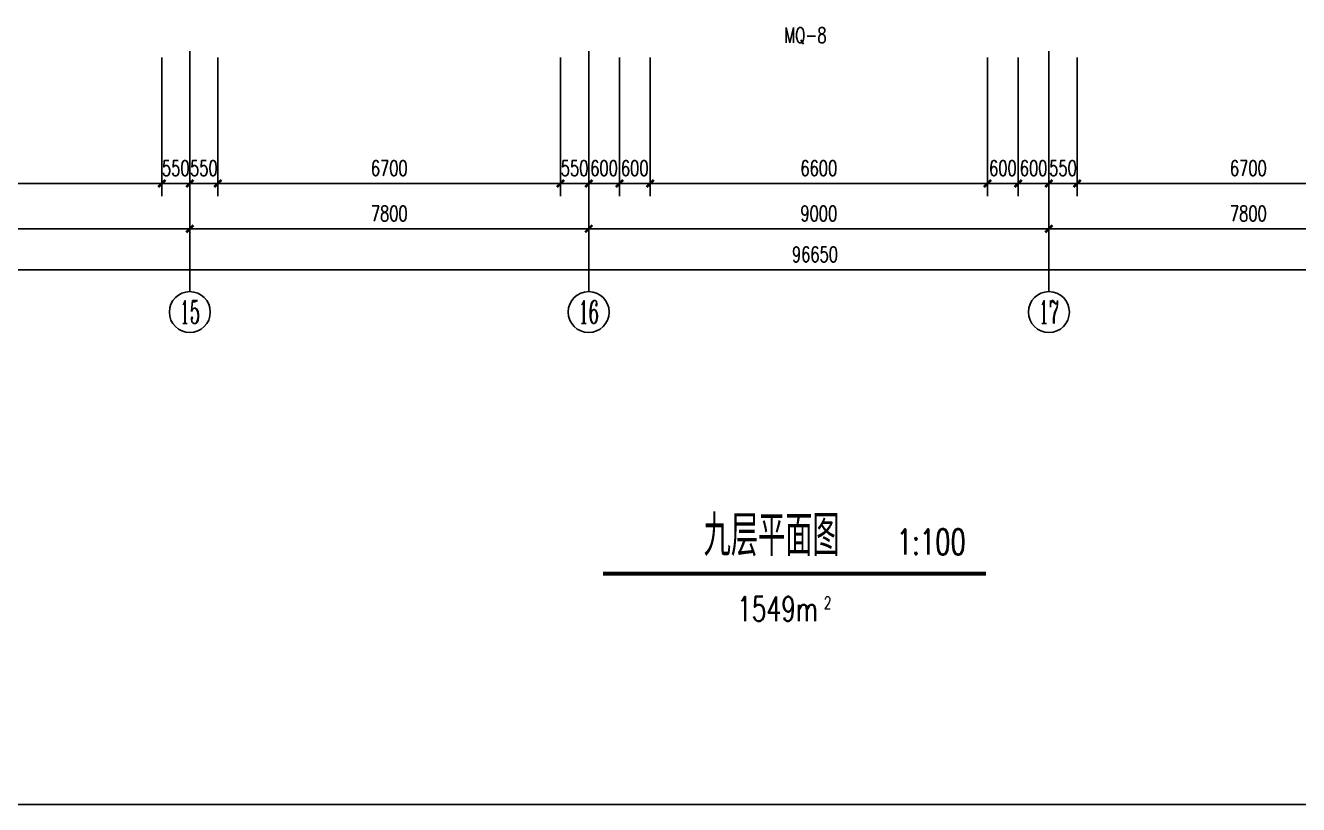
# Model space of a CAD drawing. Extents: x 816818 to 2098601, y 59070 to 390605.
# Drawn here: x 858822 to 883718, y 59070 to 74311 of the extents above; entities that cross this region are included whole.
import ezdxf
from ezdxf.enums import TextEntityAlignment as Align

# ---------------------------------------------------------------- set-up
doc = ezdxf.new("R2010")
doc.units = 0
doc.header["$LTSCALE"] = 1000
doc.header["$MEASUREMENT"] = 0
doc.layers.get('0').update_dxf_attribs({"linetype": 'CONTINUOUS'})
doc.layers.get('DEFPOINTS').update_dxf_attribs({"linetype": 'CONTINUOUS'})
for name, color, linetype in [('AXIS', 3, 'CONTINUOUS'), ('AXIS_TEXT', 7, 'CONTINUOUS'), ('MCB', 30, 'CONTINUOUS'), ('PUB_TEXT', 7, 'CONTINUOUS'), ('WINDOW', 2, 'CONTINUOUS'), ('面积注记', 7, 'CONTINUOUS')]:
    doc.layers.add(name, color=color, linetype=linetype)
doc.styles.add('_HZTXT', font='romans.shx', dxfattribs={"width": 0.7, "bigfont": 'z.shx'})
doc.styles.add('COMPLEX', font='COMPLEX')
doc.styles.add('DIM_FONT', font='SIMPLEX.shx', dxfattribs={"width": 0.7})
doc.styles.add('Z', font='romans', dxfattribs={"width": 0.8, "bigfont": 'z'})
doc.dimstyles.new('AXIS', dxfattribs={"dimtxt": 300, "dimasz": 1, "dimexe": 250, "dimexo": 300, "dimgap": 150, "dimtad": 1, "dimdec": 0, "dimzin": 0, "dimdsep": 46, "dimtxsty": 'DIM_FONT', "dimblk": '_DIMX', "dimcen": 2.5, "dimse1": 1, "dimse2": 1, "dimclrt": 7, "dimadec": 0, "dimazin": 0, "dimtfac": 1, "dimtdec": 0, "dimtix": 1, "dimtmove": 2, "dimatfit": 3, "dimldrblk": '_DIMX', "dimfxl": 1, "dimarcsym": 0})
doc.dimstyles.new('DIMA', dxfattribs={"dimtxt": 300, "dimasz": 1, "dimexe": 250, "dimexo": 300, "dimgap": 150, "dimtad": 1, "dimdec": 0, "dimzin": 0, "dimdsep": 46, "dimtxsty": 'DIM_FONT', "dimblk": '_DIMX', "dimcen": 2.5, "dimse1": 1, "dimclrt": 7, "dimadec": 0, "dimazin": 0, "dimtfac": 1, "dimtdec": 0, "dimtix": 1, "dimtmove": 2, "dimatfit": 3, "dimldrblk": '_DIMX', "dimfxl": 1, "dimarcsym": 0})
doc.dimstyles.new('DIMB', dxfattribs={"dimtxt": 300, "dimasz": 1, "dimexe": 250, "dimexo": 300, "dimgap": 150, "dimtad": 1, "dimdec": 0, "dimzin": 0, "dimdsep": 46, "dimtxsty": 'DIM_FONT', "dimblk": '_DIMX', "dimcen": 2.5, "dimse2": 1, "dimclrt": 7, "dimadec": 0, "dimazin": 0, "dimtfac": 1, "dimtdec": 0, "dimtix": 1, "dimtmove": 2, "dimatfit": 3, "dimldrblk": '_DIMX', "dimfxl": 1, "dimarcsym": 0})
doc.dimstyles.new('DIMN', dxfattribs={"dimtxt": 300, "dimasz": 1, "dimexe": 250, "dimexo": 300, "dimgap": 150, "dimtad": 1, "dimdec": 0, "dimzin": 0, "dimdsep": 46, "dimtxsty": 'DIM_FONT', "dimblk": '_DIMX', "dimcen": 2.5, "dimclrt": 7, "dimadec": 0, "dimazin": 0, "dimtfac": 1, "dimtdec": 0, "dimtix": 1, "dimtmove": 2, "dimatfit": 3, "dimldrblk": '_DIMX', "dimfxl": 1, "dimarcsym": 0})

# ---------------------------------------------------------------- blocks, each defined once
blk = doc.blocks.new('_AXISO')
blk.add_circle((0, 0), 0.5)
at = {"layer": 'AXIS_TEXT', "style": 'COMPLEX', "width": 1.041667}
blk.add_attdef('A', text='', height=0.56, dxfattribs=at).set_placement((-0.25, -0.28), (0.25, -0.28), align=Align.FIT)
blk = doc.blocks.new('_DIMX')
blk.add_line((-150, 0), (150, 0))
at = {"const_width": 50}
blk.add_lwpolyline([(-70, -70), (70, 70)], dxfattribs=at)
blk = doc.blocks.new('*D751')
at = {"layer": 'AXIS', "color": 0, "lineweight": -2}
blk.add_line((878835, 70333), (869837, 70333), dxfattribs=at)
at = {"layer": 'DEFPOINTS', "color": 0}
for p in [(869836, 73807), (878836, 73807), (869836, 70333)]:
    blk.add_point(p, dxfattribs=at)
at = {"layer": 'AXIS', "color": 0, "lineweight": -2, "rotation": 180}
blk.add_blockref('_DIMX', (869836, 70333), dxfattribs=at)
at = {"layer": 'AXIS', "color": 0, "lineweight": -2}
blk.add_blockref('_DIMX', (878836, 70333), dxfattribs=at)
at = {"layer": 'AXIS', "color": 7, "insert": (874336, 70633), "char_height": 300, "attachment_point": 5, "style": 'DIM_FONT'}
blk.add_mtext('9000', dxfattribs=at)
blk = doc.blocks.new('*D752')
at = {"layer": 'AXIS', "color": 0, "lineweight": -2}
blk.add_line((869835, 70333), (862037, 70333), dxfattribs=at)
at = {"layer": 'DEFPOINTS', "color": 0}
for p in [(862036, 73807), (869836, 73807), (862036, 70333)]:
    blk.add_point(p, dxfattribs=at)
at = {"layer": 'AXIS', "color": 0, "lineweight": -2, "rotation": 180}
blk.add_blockref('_DIMX', (862036, 70333), dxfattribs=at)
at = {"layer": 'AXIS', "color": 0, "lineweight": -2}
blk.add_blockref('_DIMX', (869836, 70333), dxfattribs=at)
at = {"layer": 'AXIS', "color": 7, "insert": (865936, 70633), "char_height": 300, "attachment_point": 5, "style": 'DIM_FONT'}
blk.add_mtext('7800', dxfattribs=at)
blk = doc.blocks.new('*D753')
at = {"layer": 'AXIS', "color": 0, "lineweight": -2}
blk.add_line((862035, 70333), (854237, 70333), dxfattribs=at)
at = {"layer": 'DEFPOINTS', "color": 0}
for p in [(854236, 73807), (862036, 73807), (854236, 70333)]:
    blk.add_point(p, dxfattribs=at)
at = {"layer": 'AXIS', "color": 0, "lineweight": -2, "rotation": 180}
blk.add_blockref('_DIMX', (854236, 70333), dxfattribs=at)
at = {"layer": 'AXIS', "color": 0, "lineweight": -2}
blk.add_blockref('_DIMX', (862036, 70333), dxfattribs=at)
at = {"layer": 'AXIS', "color": 7, "insert": (858136, 70633), "char_height": 300, "attachment_point": 5, "style": 'DIM_FONT'}
blk.add_mtext('7800', dxfattribs=at)
blk = doc.blocks.new('*D758')
at = {"layer": 'AXIS', "color": 0, "lineweight": -2}
for p, q in [((825936, 73507), (825936, 69283)), ((922586, 73507), (922586, 69283)), ((922585, 69533), (825937, 69533))]:
    blk.add_line(p, q, dxfattribs=at)
at = {"layer": 'DEFPOINTS', "color": 0}
for p in [(825936, 73807), (922586, 73807), (825936, 69533)]:
    blk.add_point(p, dxfattribs=at)
at = {"layer": 'AXIS', "color": 0, "lineweight": -2, "rotation": 180}
blk.add_blockref('_DIMX', (825936, 69533), dxfattribs=at)
at = {"layer": 'AXIS', "color": 0, "lineweight": -2}
blk.add_blockref('_DIMX', (922586, 69533), dxfattribs=at)
at = {"layer": 'AXIS', "color": 7, "insert": (874261, 69833), "char_height": 300, "attachment_point": 5, "style": 'DIM_FONT'}
blk.add_mtext('96650', dxfattribs=at)
blk = doc.blocks.new('*D759')
at = {"layer": 'AXIS', "color": 0, "lineweight": -2}
for p, q in [((862586, 73685), (862586, 70969)), ((862035, 71219), (862034, 71219)), ((862586, 71219), (862036, 71219)), ((862587, 71219), (862588, 71219))]:
    blk.add_line(p, q, dxfattribs=at)
at = {"layer": 'DEFPOINTS', "color": 0}
for p in [(862036, 73985), (862586, 73985), (862036, 71219)]:
    blk.add_point(p, dxfattribs=at)
at = {"layer": 'AXIS', "color": 0, "lineweight": -2}
blk.add_blockref('_DIMX', (862036, 71219), dxfattribs=at)
at = {"layer": 'AXIS', "color": 0, "lineweight": -2, "rotation": 180}
blk.add_blockref('_DIMX', (862586, 71219), dxfattribs=at)
at = {"layer": 'AXIS', "color": 7, "insert": (862311, 71519), "char_height": 300, "attachment_point": 5, "style": 'DIM_FONT'}
blk.add_mtext('550', dxfattribs=at)
blk = doc.blocks.new('*D760')
at = {"layer": 'AXIS', "color": 0, "lineweight": -2}
for p, q in [((851286, 73685), (851286, 70969)), ((861486, 73685), (861486, 70969)), ((861485, 71219), (851287, 71219))]:
    blk.add_line(p, q, dxfattribs=at)
at = {"layer": 'DEFPOINTS', "color": 0}
for p in [(851286, 73985), (861486, 73985), (851286, 71219)]:
    blk.add_point(p, dxfattribs=at)
at = {"layer": 'AXIS', "color": 0, "lineweight": -2, "rotation": 180}
blk.add_blockref('_DIMX', (851286, 71219), dxfattribs=at)
at = {"layer": 'AXIS', "color": 0, "lineweight": -2}
blk.add_blockref('_DIMX', (861486, 71219), dxfattribs=at)
at = {"layer": 'AXIS', "color": 7, "insert": (856386, 71519), "char_height": 300, "attachment_point": 5, "style": 'DIM_FONT'}
blk.add_mtext('10200', dxfattribs=at)
blk = doc.blocks.new('*D768')
at = {"layer": 'AXIS', "color": 0, "lineweight": -2}
for p, q in [((861486, 73685), (861486, 70969)), ((861485, 71219), (861484, 71219)), ((862036, 71219), (861486, 71219)), ((862037, 71219), (862038, 71219))]:
    blk.add_line(p, q, dxfattribs=at)
at = {"layer": 'DEFPOINTS', "color": 0}
for p in [(861486, 73985), (862036, 73985), (861486, 71219)]:
    blk.add_point(p, dxfattribs=at)
at = {"layer": 'AXIS', "color": 0, "lineweight": -2}
blk.add_blockref('_DIMX', (861486, 71219), dxfattribs=at)
at = {"layer": 'AXIS', "color": 0, "lineweight": -2, "rotation": 180}
blk.add_blockref('_DIMX', (862036, 71219), dxfattribs=at)
at = {"layer": 'AXIS', "color": 7, "insert": (861761, 71519), "char_height": 300, "attachment_point": 5, "style": 'DIM_FONT'}
blk.add_mtext('550', dxfattribs=at)
blk = doc.blocks.new('*D770')
at = {"layer": 'AXIS', "color": 0, "lineweight": -2}
for p, q in [((878836, 73507), (878836, 70083)), ((886636, 73507), (886636, 70083)), ((878837, 70333), (886635, 70333))]:
    blk.add_line(p, q, dxfattribs=at)
at = {"layer": 'DEFPOINTS', "color": 0}
for p in [(878836, 73807), (886636, 73807), (886636, 70333)]:
    blk.add_point(p, dxfattribs=at)
at = {"layer": 'AXIS', "color": 0, "lineweight": -2, "rotation": 180}
blk.add_blockref('_DIMX', (878836, 70333), dxfattribs=at)
at = {"layer": 'AXIS', "color": 0, "lineweight": -2}
blk.add_blockref('_DIMX', (886636, 70333), dxfattribs=at)
at = {"layer": 'AXIS', "color": 7, "insert": (882736, 70633), "char_height": 300, "attachment_point": 5, "style": 'DIM_FONT'}
blk.add_mtext('7800', dxfattribs=at)
blk = doc.blocks.new('*D782')
at = {"layer": 'AXIS', "color": 0, "lineweight": -2}
for p, q in [((879386, 73685), (879386, 70969)), ((886086, 73685), (886086, 70969)), ((886085, 71219), (879387, 71219))]:
    blk.add_line(p, q, dxfattribs=at)
at = {"layer": 'DEFPOINTS', "color": 0}
for p in [(879386, 73985), (886086, 73985), (879386, 71219)]:
    blk.add_point(p, dxfattribs=at)
at = {"layer": 'AXIS', "color": 0, "lineweight": -2, "rotation": 180}
blk.add_blockref('_DIMX', (879386, 71219), dxfattribs=at)
at = {"layer": 'AXIS', "color": 0, "lineweight": -2}
blk.add_blockref('_DIMX', (886086, 71219), dxfattribs=at)
at = {"layer": 'AXIS', "color": 7, "insert": (882736, 71519), "char_height": 300, "attachment_point": 5, "style": 'DIM_FONT'}
blk.add_mtext('6700', dxfattribs=at)
blk = doc.blocks.new('*D783')
at = {"layer": 'AXIS', "color": 0, "lineweight": -2}
for p, q in [((878836, 73685), (878836, 70969)), ((879386, 73685), (879386, 70969)), ((878835, 71219), (878834, 71219)), ((879386, 71219), (878836, 71219)), ((879387, 71219), (879388, 71219))]:
    blk.add_line(p, q, dxfattribs=at)
at = {"layer": 'DEFPOINTS', "color": 0}
for p in [(878836, 73985), (879386, 73985), (878836, 71219)]:
    blk.add_point(p, dxfattribs=at)
at = {"layer": 'AXIS', "color": 0, "lineweight": -2}
blk.add_blockref('_DIMX', (878836, 71219), dxfattribs=at)
at = {"layer": 'AXIS', "color": 0, "lineweight": -2, "rotation": 180}
blk.add_blockref('_DIMX', (879386, 71219), dxfattribs=at)
at = {"layer": 'AXIS', "color": 7, "insert": (879111, 71519), "char_height": 300, "attachment_point": 5, "style": 'DIM_FONT'}
blk.add_mtext('550', dxfattribs=at)
blk = doc.blocks.new('*D791')
at = {"layer": 'AXIS', "color": 0, "lineweight": -2}
for p, q in [((877636, 73685), (877636, 70969)), ((878236, 73685), (878236, 70969)), ((877635, 71219), (877634, 71219)), ((878236, 71219), (877636, 71219)), ((878237, 71219), (878238, 71219))]:
    blk.add_line(p, q, dxfattribs=at)
at = {"layer": 'DEFPOINTS', "color": 0}
for p in [(877636, 73985), (878236, 73985), (877636, 71219)]:
    blk.add_point(p, dxfattribs=at)
at = {"layer": 'AXIS', "color": 0, "lineweight": -2}
blk.add_blockref('_DIMX', (877636, 71219), dxfattribs=at)
at = {"layer": 'AXIS', "color": 0, "lineweight": -2, "rotation": 180}
blk.add_blockref('_DIMX', (878236, 71219), dxfattribs=at)
at = {"layer": 'AXIS', "color": 7, "insert": (877936, 71519), "char_height": 300, "attachment_point": 5, "style": 'DIM_FONT'}
blk.add_mtext('600', dxfattribs=at)
blk = doc.blocks.new('*D792')
at = {"layer": 'AXIS', "color": 0, "lineweight": -2}
for p, q in [((878236, 73685), (878236, 70969)), ((878836, 73685), (878836, 70969)), ((878235, 71219), (878234, 71219)), ((878836, 71219), (878236, 71219)), ((878837, 71219), (878838, 71219))]:
    blk.add_line(p, q, dxfattribs=at)
at = {"layer": 'DEFPOINTS', "color": 0}
for p in [(878236, 73985), (878836, 73985), (878236, 71219)]:
    blk.add_point(p, dxfattribs=at)
at = {"layer": 'AXIS', "color": 0, "lineweight": -2}
blk.add_blockref('_DIMX', (878236, 71219), dxfattribs=at)
at = {"layer": 'AXIS', "color": 0, "lineweight": -2, "rotation": 180}
blk.add_blockref('_DIMX', (878836, 71219), dxfattribs=at)
at = {"layer": 'AXIS', "color": 7, "insert": (878536, 71519), "char_height": 300, "attachment_point": 5, "style": 'DIM_FONT'}
blk.add_mtext('600', dxfattribs=at)
blk = doc.blocks.new('*D793')
at = {"layer": 'AXIS', "color": 0, "lineweight": -2}
for p, q in [((869836, 73685), (869836, 70969)), ((870436, 73685), (870436, 70969)), ((869835, 71219), (869834, 71219)), ((870436, 71219), (869836, 71219)), ((870437, 71219), (870438, 71219))]:
    blk.add_line(p, q, dxfattribs=at)
at = {"layer": 'DEFPOINTS', "color": 0}
for p in [(869836, 73985), (870436, 73985), (869836, 71219)]:
    blk.add_point(p, dxfattribs=at)
at = {"layer": 'AXIS', "color": 0, "lineweight": -2}
blk.add_blockref('_DIMX', (869836, 71219), dxfattribs=at)
at = {"layer": 'AXIS', "color": 0, "lineweight": -2, "rotation": 180}
blk.add_blockref('_DIMX', (870436, 71219), dxfattribs=at)
at = {"layer": 'AXIS', "color": 7, "insert": (870136, 71519), "char_height": 300, "attachment_point": 5, "style": 'DIM_FONT'}
blk.add_mtext('600', dxfattribs=at)
blk = doc.blocks.new('*D794')
at = {"layer": 'AXIS', "color": 0, "lineweight": -2}
for p, q in [((862586, 73685), (862586, 70969)), ((869286, 73685), (869286, 70969)), ((869285, 71219), (862587, 71219))]:
    blk.add_line(p, q, dxfattribs=at)
at = {"layer": 'DEFPOINTS', "color": 0}
for p in [(862586, 73985), (869286, 73985), (862586, 71219)]:
    blk.add_point(p, dxfattribs=at)
at = {"layer": 'AXIS', "color": 0, "lineweight": -2, "rotation": 180}
blk.add_blockref('_DIMX', (862586, 71219), dxfattribs=at)
at = {"layer": 'AXIS', "color": 0, "lineweight": -2}
blk.add_blockref('_DIMX', (869286, 71219), dxfattribs=at)
at = {"layer": 'AXIS', "color": 7, "insert": (865936, 71519), "char_height": 300, "attachment_point": 5, "style": 'DIM_FONT'}
blk.add_mtext('6700', dxfattribs=at)
blk = doc.blocks.new('*D795')
at = {"layer": 'AXIS', "color": 0, "lineweight": -2}
for p, q in [((869286, 73685), (869286, 70969)), ((869836, 73685), (869836, 70969)), ((869285, 71219), (869284, 71219)), ((869836, 71219), (869286, 71219)), ((869837, 71219), (869838, 71219))]:
    blk.add_line(p, q, dxfattribs=at)
at = {"layer": 'DEFPOINTS', "color": 0}
for p in [(869286, 73985), (869836, 73985), (869286, 71219)]:
    blk.add_point(p, dxfattribs=at)
at = {"layer": 'AXIS', "color": 0, "lineweight": -2}
blk.add_blockref('_DIMX', (869286, 71219), dxfattribs=at)
at = {"layer": 'AXIS', "color": 0, "lineweight": -2, "rotation": 180}
blk.add_blockref('_DIMX', (869836, 71219), dxfattribs=at)
at = {"layer": 'AXIS', "color": 7, "insert": (869561, 71519), "char_height": 300, "attachment_point": 5, "style": 'DIM_FONT'}
blk.add_mtext('550', dxfattribs=at)
blk = doc.blocks.new('*D889')
at = {"layer": 'AXIS', "color": 0, "lineweight": -2}
for p, q in [((870436, 73685), (870436, 70969)), ((871036, 73685), (871036, 70969)), ((870435, 71219), (870434, 71219)), ((871036, 71219), (870436, 71219)), ((871037, 71219), (871038, 71219))]:
    blk.add_line(p, q, dxfattribs=at)
at = {"layer": 'DEFPOINTS', "color": 0}
for p in [(870436, 73985), (871036, 73985), (870436, 71219)]:
    blk.add_point(p, dxfattribs=at)
at = {"layer": 'AXIS', "color": 0, "lineweight": -2}
blk.add_blockref('_DIMX', (870436, 71219), dxfattribs=at)
at = {"layer": 'AXIS', "color": 0, "lineweight": -2, "rotation": 180}
blk.add_blockref('_DIMX', (871036, 71219), dxfattribs=at)
at = {"layer": 'AXIS', "color": 7, "insert": (870736, 71519), "char_height": 300, "attachment_point": 5, "style": 'DIM_FONT'}
blk.add_mtext('600', dxfattribs=at)
blk = doc.blocks.new('*D890')
at = {"layer": 'AXIS', "color": 0, "lineweight": -2}
for p, q in [((871036, 73685), (871036, 70969)), ((877636, 73685), (877636, 70969)), ((877635, 71219), (871037, 71219))]:
    blk.add_line(p, q, dxfattribs=at)
at = {"layer": 'DEFPOINTS', "color": 0}
for p in [(871036, 73985), (877636, 73985), (871036, 71219)]:
    blk.add_point(p, dxfattribs=at)
at = {"layer": 'AXIS', "color": 0, "lineweight": -2, "rotation": 180}
blk.add_blockref('_DIMX', (871036, 71219), dxfattribs=at)
at = {"layer": 'AXIS', "color": 0, "lineweight": -2}
blk.add_blockref('_DIMX', (877636, 71219), dxfattribs=at)
at = {"layer": 'AXIS', "color": 7, "insert": (874336, 71519), "char_height": 300, "attachment_point": 5, "style": 'DIM_FONT'}
blk.add_mtext('6600', dxfattribs=at)

msp = doc.modelspace()

# ---------------------------------------------------------------- linework, layer by layer
at = {"layer": 'AXIS'}
for p, q in [((862036.2, 69104), (862036.2, 73807.4)), ((869836.2, 69104), (869836.2, 73807.4)), ((878836.2, 69104), (878836.2, 73807.4))]:
    msp.add_line(p, q, dxfattribs=at)
at = {"layer": 'MCB'}
msp.add_lwpolyline([(816818, 104247.6), (933587.8, 104247.6), (933587.8, 59069.6), (816818, 59069.6)], close=True, dxfattribs=at)
at = {"layer": 'WINDOW', "const_width": 80}
msp.add_lwpolyline([(870115.3, 63587.4), (877606.9, 63587.4)], dxfattribs=at)

# ---------------------------------------------------------------- block references
at = {"layer": 'AXIS'}
ref = msp.add_blockref('_AXISO', (862036.2, 68704), dxfattribs=dict(at, xscale=-800, yscale=800, zscale=800, rotation=180))
ref.add_attrib('A', '15', dxfattribs={"layer": 'AXIS_TEXT', "height": 448, "style": 'COMPLEX', "width": 0.646552}).set_placement((861836.2, 68480), (862236.2, 68480), align=Align.FIT)
ref = msp.add_blockref('_AXISO', (869836.2, 68704), dxfattribs=dict(at, xscale=-800, yscale=800, zscale=800, rotation=180))
ref.add_attrib('A', '16', dxfattribs={"layer": 'AXIS_TEXT', "height": 448, "style": 'COMPLEX', "width": 0.646552}).set_placement((869636.2, 68480), (870036.2, 68480), align=Align.FIT)
ref = msp.add_blockref('_AXISO', (878836.2, 68704), dxfattribs=dict(at, xscale=-800, yscale=800, zscale=800, rotation=180))
ref.add_attrib('A', '17', dxfattribs={"layer": 'AXIS_TEXT', "height": 448, "style": 'COMPLEX', "width": 0.646552}).set_placement((878636.2, 68480), (879036.2, 68480), align=Align.FIT)

# ---------------------------------------------------------------- texts
at = {"layer": 'MCB', "style": 'Z', "width": 0.7}
msp.add_text('MQ-8', height=300, dxfattribs=at).set_placement((873659.2, 73970.6))
at = {"layer": 'PUB_TEXT', "style": 'DIM_FONT', "width": 0.7}
msp.add_text('1549m', height=480, dxfattribs=at).set_placement((874320.2, 62897.8), align=Align.MIDDLE_RIGHT)
msp.add_text(' 2', height=240, dxfattribs=at).set_placement((874320.2, 62897.8))
at = {"layer": '面积注记', "style": '_HZTXT', "width": 0.7}
for s, height, p in [('九层平面图', 800, (872084.1, 63931.4)), ('1:100', 500, (875860.4, 63960.1))]:
    msp.add_text(s, height=height, dxfattribs=at).set_placement(p)

# ---------------------------------------------------------------- dimensions: what is measured, and where the dimension line sits
at = {"layer": 'AXIS'}
for p1, p2, distance, dimstyle, picture, middle in [((861486.1, 73984.7), (851286.1, 73984.7), 2765.6, 'DIMN', '*D760', (856386.1, 71519.1)), ((862036.2, 73984.7), (861486.1, 73984.7), 2765.6, 'DIMA', '*D768', (861761.1, 71519.1)), ((862586.1, 73984.7), (862036.2, 73984.7), 2765.6, 'DIMB', '*D759', (862311.1, 71519.1)), ((869286.1, 73984.7), (862586.1, 73984.7), 2765.6, 'DIMN', '*D794', (865936.1, 71519.1)), ((869836.1, 73984.7), (869286.1, 73984.7), 2765.6, 'DIMN', '*D795', (869561.1, 71519.1)), ((870436.1, 73984.7), (869836.1, 73984.7), 2765.6, 'DIMN', '*D793', (870136.1, 71519.1)), ((871036.1, 73984.7), (870436.1, 73984.7), 2765.6, 'DIMN', '*D889', (870736.1, 71519.1)), ((877636.1, 73984.7), (871036.1, 73984.7), 2765.6, 'DIMN', '*D890', (874336.1, 71519.1)), ((878236.1, 73984.7), (877636.1, 73984.7), 2765.6, 'DIMN', '*D791', (877936.1, 71519.1)), ((878836.1, 73984.7), (878236.1, 73984.7), 2765.6, 'DIMN', '*D792', (878536.1, 71519.1)), ((879386.1, 73984.7), (878836.1, 73984.7), 2765.6, 'DIMN', '*D783', (879111.1, 71519.1)), ((886086.1, 73984.7), (879386.1, 73984.7), 2765.6, 'DIMN', '*D782', (882736.1, 71519.1)), ((922586.1, 73807.4), (825936.1, 73807.4), 4274.4, 'DIMN', '*D758', (874261.1, 69833))]:
    dim = msp.add_aligned_dim(p1=p1, p2=p2, distance=distance, dimstyle=dimstyle, dxfattribs=at)
    dim.commit()
    dim.dimension.update_dxf_attribs({"geometry": picture, "text_midpoint": middle})
for base, p1, p2, dimstyle, picture, middle in [((854236.2, 70333), (862036.2, 73807.4), (854236.2, 73807.4), 'AXIS', '*D753', (858136.2, 70633)), ((862036.2, 70333), (869836.2, 73807.4), (862036.2, 73807.4), 'AXIS', '*D752', (865936.2, 70633)), ((869836.2, 70333), (878836.2, 73807.4), (869836.2, 73807.4), 'AXIS', '*D751', (874336.2, 70633)), ((886635.9, 70333), (878835.9, 73807.4), (886635.9, 73807.4), 'DIMN', '*D770', (882735.9, 70633))]:
    dim = msp.add_linear_dim(base=base, p1=p1, p2=p2, angle=180, dimstyle=dimstyle, dxfattribs=at)
    dim.commit()
    dim.dimension.update_dxf_attribs({"geometry": picture, "text_midpoint": middle})

doc.saveas('drawing.dxf')
